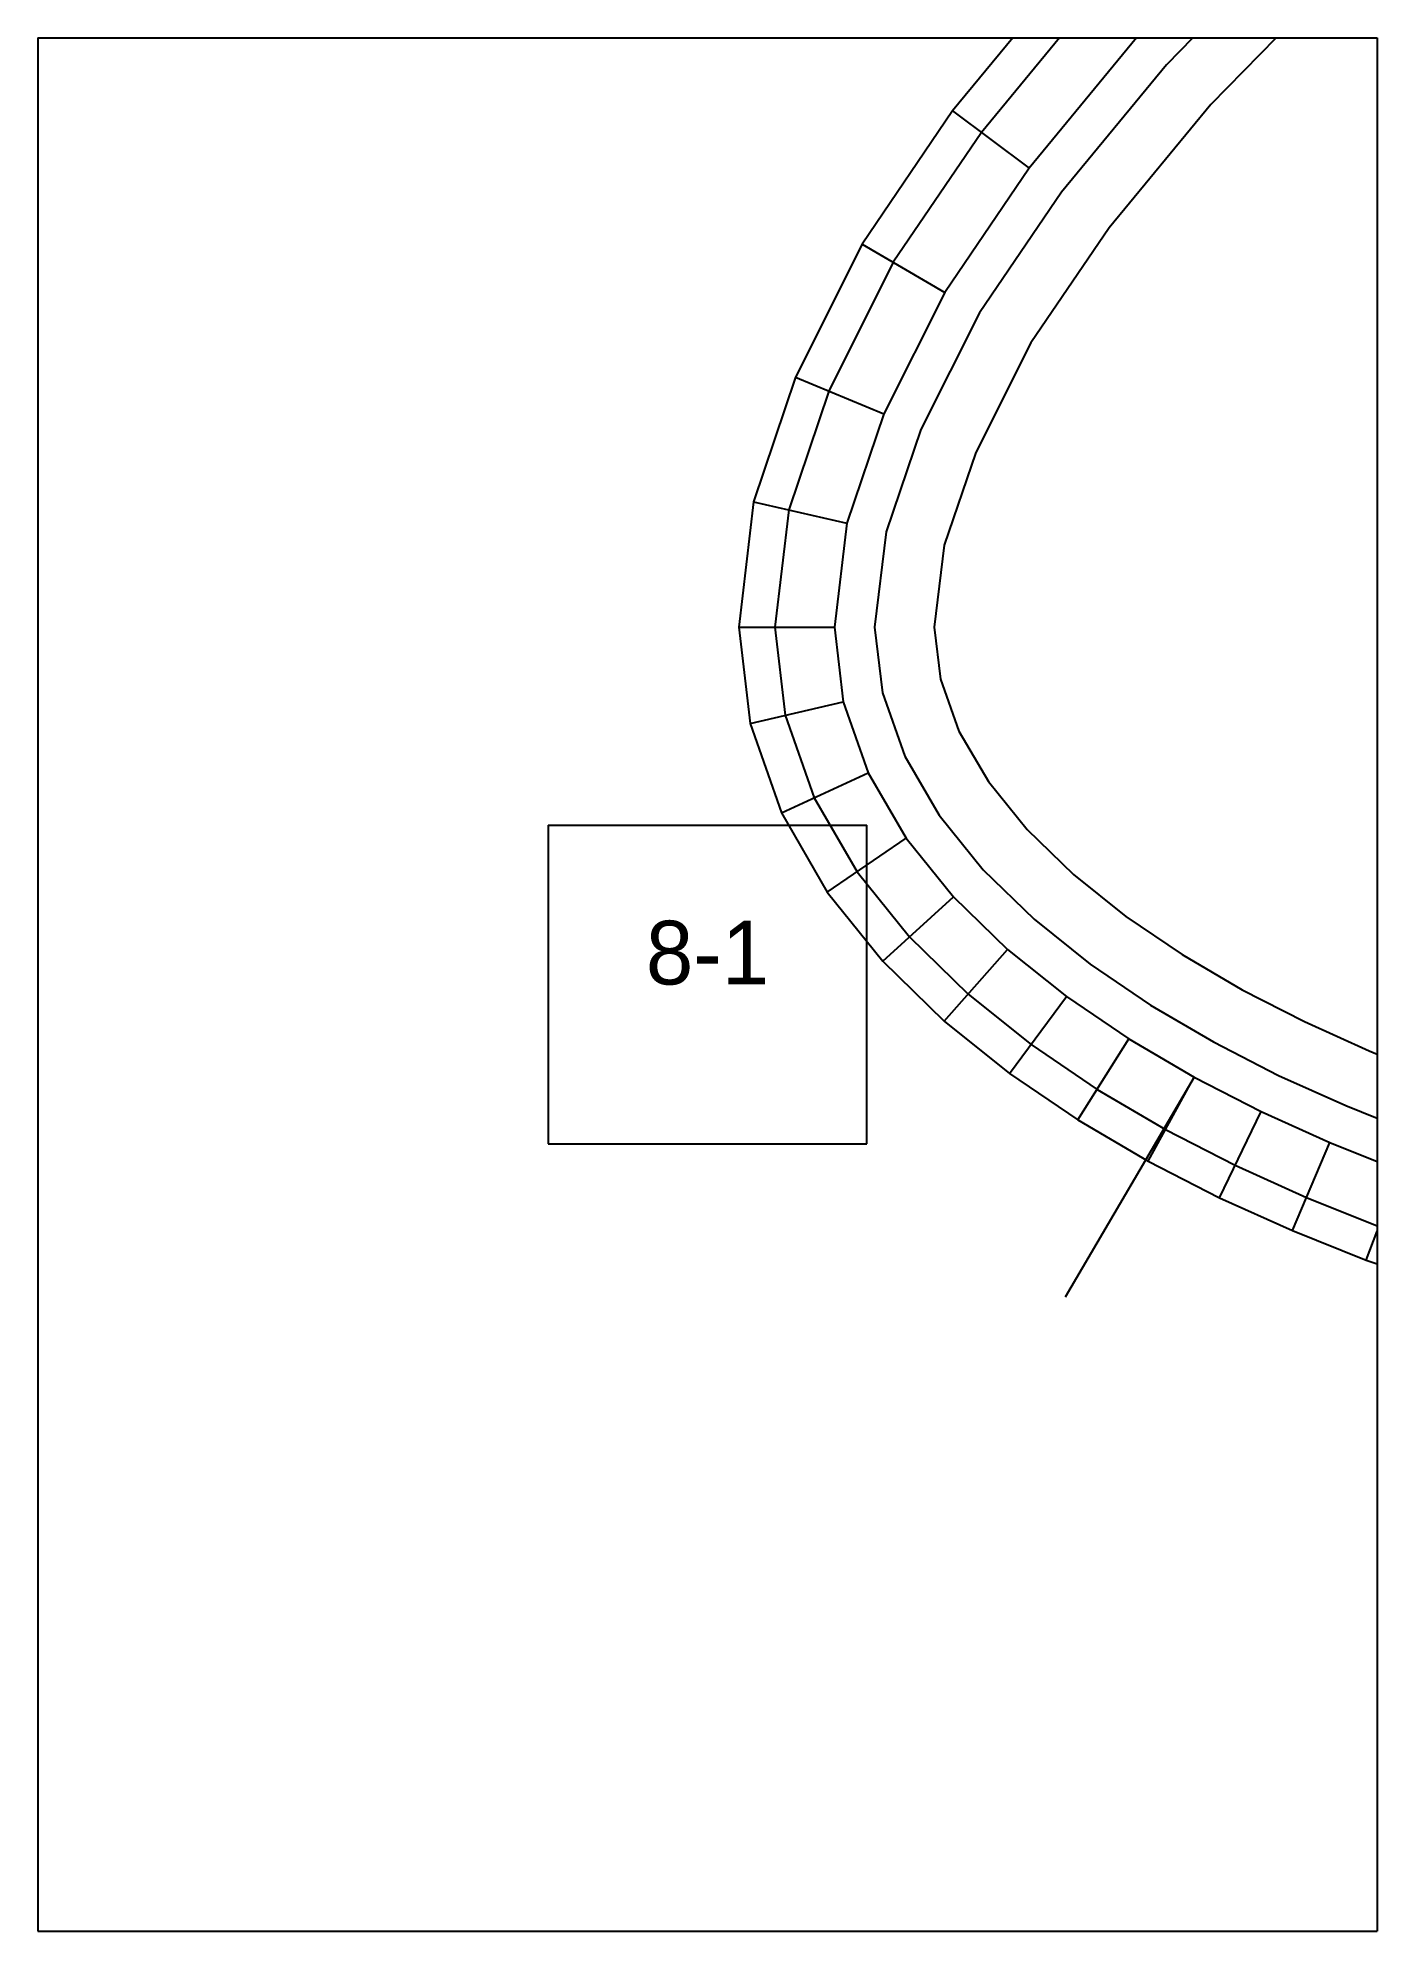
# Paper-space layout 'Plan 8-1' of a CAD drawing. Header units: metres, sheet in millimetres. Extents: x 0 to 210, y 0 to 297.
# The model-space entities are those that its viewports show. They can reach past a viewport. Long polylines and large blocks are cut down to what shows.
import ezdxf
from ezdxf.enums import TextEntityAlignment as Align

# ---------------------------------------------------------------- set-up
doc = ezdxf.new("R2010")
doc.units = ezdxf.units.M
for name, color, linetype in [('default', 7, 'Continuous'), ('TEXTLAYER', 7, 'Continuous'), ('VIEWPORTS', 7, 'Continuous')]:
    doc.layers.add(name, color=color, linetype=linetype)

msp = doc.modelspace()

# ---------------------------------------------------------------- linework, layer by layer
at = {"color": 9}
for p, q in [((0, -1782), (0, -2079)), ((210, -1782), (210, -2079)), ((210, -1782), (210, -2079)), ((0, -2079), (210, -2079)), ((0, -2079), (210, -2079)), ((0, -2079), (0, -2376)), ((210, -2079), (420, -2079)), ((210, -2079), (210, -2376)), ((210, -2079), (420, -2079)), ((210, -2079), (210, -2376)), ((80, -2202.5), (130, -2202.5)), ((80, -2202.5), (80, -2252.5)), ((130, -2252.5), (130, -2202.5)), ((80, -2252.5), (130, -2252.5)), ((0, -2376), (210, -2376)), ((0, -2376), (210, -2376)), ((0, -2376), (0, -2673)), ((210, -2376), (420, -2376)), ((210, -2376), (210, -2673)), ((210, -2376), (420, -2376)), ((210, -2376), (210, -2673))]:
    msp.add_line(p, q, dxfattribs=at)
at = {"layer": 'default', "color": 7, "linetype": 'Continuous'}
for p, q in [((192.63, -2058.28), (172.29, -2079)), ((192.63, -2058.28), (172.29, -2079)), ((196.95, -2062.86), (176.97, -2083.21)), ((161.14, -2068.96), (143.44, -2090.44)), ((161.14, -2068.96), (172.29, -2079)), ((203.37, -2069.66), (183.92, -2089.46)), ((165.34, -2072.74), (147.96, -2093.83)), ((172.29, -2079), (155.45, -2099.43)), ((172.29, -2079), (155.45, -2099.43)), ((176.97, -2083.21), (160.49, -2103.21)), ((143.44, -2090.44), (129.26, -2111.35)), ((143.44, -2090.44), (155.45, -2099.43)), ((183.92, -2089.46), (167.97, -2108.82)), ((147.96, -2093.83), (134.13, -2114.21)), ((155.45, -2099.43), (142.2, -2118.94)), ((155.45, -2099.43), (142.2, -2118.94)), ((160.49, -2103.21), (147.63, -2122.13)), ((129.26, -2111.35), (118.8, -2132.22)), ((129.26, -2111.35), (142.2, -2118.94)), ((167.97, -2108.82), (155.69, -2126.86)), ((134.13, -2114.21), (124.02, -2134.4)), ((142.2, -2118.94), (132.64, -2138)), ((142.2, -2118.94), (132.64, -2138)), ((147.63, -2122.13), (138.46, -2140.42)), ((155.69, -2126.86), (147.09, -2144.02)), ((118.8, -2132.22), (112.23, -2151.8)), ((118.8, -2132.22), (132.64, -2138)), ((124.02, -2134.4), (117.74, -2153.05)), ((132.64, -2138), (126.86, -2155.12)), ((132.64, -2138), (126.86, -2155.12)), ((138.46, -2140.42), (133.01, -2156.51)), ((147.09, -2144.02), (142.13, -2158.57)), ((112.23, -2151.8), (109.9, -2171.43)), ((112.23, -2151.8), (126.86, -2155.12)), ((117.74, -2153.05), (115.55, -2171.43)), ((126.86, -2155.12), (124.9, -2171.43)), ((126.86, -2155.12), (124.9, -2171.43)), ((133.01, -2156.51), (131.2, -2171.43)), ((142.13, -2158.57), (140.55, -2171.43)), ((109.9, -2171.43), (124.9, -2171.43)), ((109.9, -2171.43), (111.68, -2186.55)), ((115.55, -2171.43), (117.18, -2185.27)), ((124.9, -2171.43), (126.29, -2183.16)), ((124.9, -2171.43), (126.29, -2183.16)), ((131.2, -2171.43), (132.42, -2181.73)), ((140.55, -2171.43), (141.53, -2179.62)), ((141.53, -2179.62), (144.42, -2187.74)), ((132.42, -2181.73), (135.93, -2191.66)), ((111.68, -2186.55), (126.29, -2183.16)), ((117.18, -2185.27), (121.72, -2198.22)), ((126.29, -2183.16), (130.21, -2194.3)), ((126.29, -2183.16), (130.21, -2194.3)), ((111.68, -2186.55), (116.59, -2200.59)), ((144.42, -2187.74), (149.05, -2195.66)), ((135.93, -2191.66), (141.35, -2200.96)), ((116.59, -2200.59), (130.21, -2194.3)), ((130.21, -2194.3), (136.15, -2204.53)), ((130.21, -2194.3), (136.15, -2204.53)), ((149.05, -2195.66), (155.15, -2203.21)), ((116.59, -2200.59), (123.79, -2213.02)), ((121.72, -2198.22), (128.45, -2209.82)), ((141.35, -2200.96), (148.23, -2209.5)), ((155.15, -2203.21), (162.41, -2210.27)), ((123.79, -2213.02), (136.15, -2204.53)), ((136.15, -2204.53), (143.57, -2213.74)), ((136.15, -2204.53), (143.57, -2213.74)), ((148.23, -2209.5), (156.22, -2217.27)), ((128.45, -2209.82), (136.66, -2220.03)), ((162.41, -2210.27), (170.58, -2216.81)), ((123.79, -2213.02), (132.48, -2223.83)), ((132.48, -2223.83), (143.57, -2213.74)), ((143.57, -2213.74), (152.05, -2221.99)), ((143.57, -2213.74), (152.05, -2221.99)), ((156.22, -2217.27), (165.03, -2224.33)), ((170.58, -2216.81), (179.43, -2222.81)), ((136.66, -2220.03), (145.86, -2229)), ((132.48, -2223.83), (142.11, -2233.23)), ((142.11, -2233.23), (152.05, -2221.99)), ((152.05, -2221.99), (161.28, -2229.4)), ((152.05, -2221.99), (161.28, -2229.4)), ((165.03, -2224.33), (174.44, -2230.72)), ((179.43, -2222.81), (188.84, -2228.32)), ((145.86, -2229), (155.73, -2236.92)), ((152.37, -2241.46), (161.28, -2229.4)), ((161.28, -2229.4), (171.07, -2236.04)), ((161.28, -2229.4), (171.07, -2236.04)), ((188.84, -2228.32), (198.61, -2233.33)), ((142.11, -2233.23), (152.37, -2241.46)), ((174.44, -2230.72), (184.34, -2236.52)), ((198.61, -2233.33), (208.74, -2237.9)), ((163.06, -2248.73), (171.07, -2236.04)), ((171.07, -2236.04), (181.31, -2242.04)), ((171.07, -2236.04), (181.31, -2242.04)), ((155.73, -2236.92), (166.08, -2243.95)), ((184.34, -2236.52), (194.55, -2241.75)), ((208.74, -2237.9), (219.13, -2242.07)), ((152.37, -2241.46), (163.06, -2248.73)), ((181.31, -2242.04), (161.1, -2276.56)), ((174.1, -2255.19), (181.31, -2242.04)), ((181.31, -2242.04), (191.82, -2247.43)), ((181.31, -2242.04), (191.82, -2247.43)), ((194.55, -2241.75), (205.07, -2246.5)), ((166.08, -2243.95), (176.82, -2250.24)), ((185.3, -2260.94), (191.82, -2247.43)), ((191.82, -2247.43), (202.6, -2252.3)), ((191.82, -2247.43), (202.6, -2252.3)), ((205.07, -2246.5), (215.82, -2250.81)), ((163.06, -2248.73), (174.1, -2255.19)), ((176.82, -2250.24), (187.76, -2255.85)), ((196.72, -2266.1), (202.6, -2252.3)), ((202.6, -2252.3), (213.59, -2256.7)), ((202.6, -2252.3), (213.59, -2256.7)), ((174.1, -2255.19), (185.3, -2260.94)), ((187.76, -2255.85), (198.94, -2260.9)), ((208.28, -2270.73), (213.59, -2256.7)), ((185.3, -2260.94), (196.72, -2266.1)), ((198.94, -2260.9), (210.28, -2265.45)), ((196.72, -2266.1), (208.28, -2270.73)), ((210.28, -2265.45), (221.93, -2269.6)), ((208.28, -2270.73), (220.24, -2274.99))]:
    msp.add_line(p, q, dxfattribs=at)

# ---------------------------------------------------------------- texts
at = {"layer": 'TEXTLAYER', "color": 1}
msp.add_text('8-1', height=10, dxfattribs=at).set_placement((105, -2227.5), align=Align.CENTER)

psp = doc.layouts.new('Plan 8-1')

# ---------------------------------------------------------------- viewports
at = {"layer": 'VIEWPORTS'}
psp.add_viewport(center=(105, 148.5), size=(210, 297), view_center_point=(105, -2227.5), view_height=297, dxfattribs=at)

doc.saveas('drawing.dxf')
